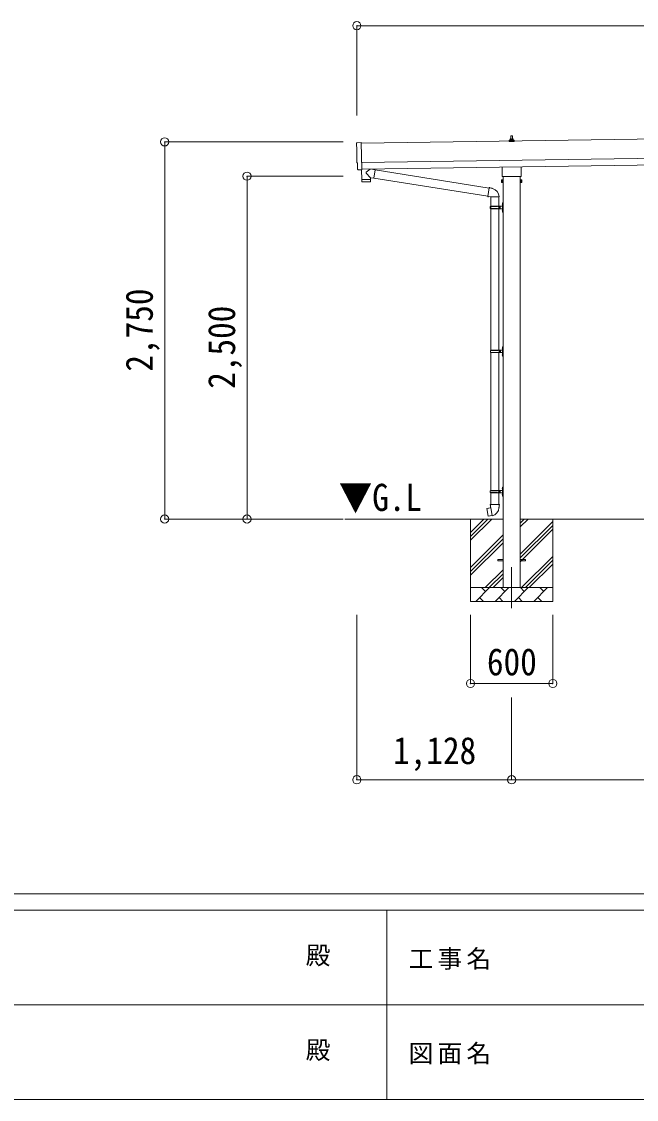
# Model space of a CAD drawing. Units: millimetres at full size, sheet at 1:60. Extents: x -16864 to 16864, y -11640 to 11640.
# Drawn here: x -3560 to 921, y -11640 to -3781 of the extents above; entities that cross this region are included whole.
import ezdxf
from ezdxf.enums import TextEntityAlignment as Align

# ---------------------------------------------------------------- set-up
doc = ezdxf.new("R2010")
doc.units = ezdxf.units.MM
doc.header["$LTSCALE"] = 60
doc.header["$PDMODE"] = 32
doc.header["$PDSIZE"] = 60
doc.linetypes.add('CHAIN1', pattern=[8, 5, -1, 1, -1])
for name, color, linetype, lineweight in [('0-1_Defpoints', 7, 'CHAIN1', 9), ('0-2_TEXT1', 4, 'Continuous', 9), ('0-3_SHAPE', 7, 'Continuous', 9), ('0-7_PARTS2', 7, 'Continuous', 9), ('0-8_TABLE1', 6, 'Continuous', 9), ('0-9_DIM1', 7, 'Continuous', 9), ('F-0', 7, 'Continuous', 9)]:
    doc.layers.add(name, color=color, linetype=linetype, lineweight=lineweight)
doc.styles.add('ＭＳ ゴシック', font='')
doc.styles.get('ＭＳ ゴシック').set_extended_font_data('MS Gothic')

msp = doc.modelspace()

# ---------------------------------------------------------------- linework, layer by layer
at = {"layer": '0-1_Defpoints'}
msp.add_line((11.45, -7758.15), (11.45, -8107.15), dxfattribs=at)
at = {"layer": '0-2_TEXT1'}
for p, q in [((4651.52, -4585.46), (-1083.95, -4667.39)), ((5.76, -4638.89), (6.48, -4615.37)), ((7.48, -4614.39), (16.03, -4614.39)), ((17.03, -4615.37), (17.76, -4638.89)), ((-6.49, -4654.39), (-6.49, -4646.68)), ((30.01, -4654.39), (-6.49, -4654.39)), ((-6.11, -4645.89), (29.63, -4645.89)), ((-5.73, -4645.71), (0.99, -4644.08)), ((1.38, -4643.89), (22.14, -4643.89)), ((1.76, -4643.11), (1.76, -4638.89)), ((2.76, -4638.89), (20.76, -4638.89)), ((21.76, -4643.11), (21.76, -4638.89)), ((29.24, -4645.71), (22.52, -4644.08)), ((30.01, -4654.39), (30.01, -4646.68)), ((-1081.95, -4807.38), (4653.52, -4725.44)), ((-1081.23, -4857.37), (4654.23, -4775.44)), ((-1100.81, -4861.42), (-1107.73, -4861.16)), ((-56.85, -4898.38), (-56.85, -4842.74)), ((79.75, -4840.79), (79.75, -4898.38)), ((-62.55, -4936.65), (-61.79, -4935.34)), ((-62.55, -4936.65), (-62.55, -4953.65)), ((-55.55, -4940.25), (-61.79, -4940.25)), ((-55.55, -4950.06), (-61.79, -4950.06)), ((-58.55, -4907.15), (-58.55, -4901.65)), ((79.39, -4910.65), (-56.48, -4910.65)), ((-51.05, -4910.65), (-51.05, -7908.15)), ((73.95, -7908.15), (73.95, -4910.65)), ((78.45, -4940.25), (84.69, -4940.25)), ((78.45, -4950.06), (84.69, -4950.06)), ((81.45, -4901.65), (81.45, -4907.15)), ((85.45, -4936.65), (84.69, -4935.34)), ((85.45, -4936.65), (85.45, -4953.65)), ((-62.55, -4953.65), (-61.79, -4954.97)), ((-55.55, -4954.97), (-61.79, -4954.97)), ((-53.05, -4954.35), (-55.55, -4954.35)), ((75.95, -4954.35), (78.45, -4954.35)), ((78.45, -4954.97), (84.69, -4954.97)), ((85.45, -4953.65), (84.69, -4954.97)), ((-88.55, -7703.65), (-51.05, -7703.65)), ((-88.55, -7712.65), (-88.55, -7703.65)), ((-88.55, -7703.65), (-51.05, -7703.65)), ((-88.55, -7712.65), (-88.55, -7703.65)), ((-88.55, -7712.65), (-51.05, -7712.65)), ((-88.55, -7712.65), (-51.05, -7712.65)), ((73.95, -7703.65), (111.45, -7703.65)), ((73.95, -7703.65), (111.45, -7703.65)), ((73.95, -7712.65), (111.45, -7712.65)), ((73.95, -7712.65), (111.45, -7712.65)), ((111.45, -7712.65), (111.45, -7703.65)), ((111.45, -7712.65), (111.45, -7703.65))]:
    msp.add_line(p, q, dxfattribs=at)
for points in [[(-1115.56, -4664.41), (-1084.02, -4662.31), (-1081.19, -4860.14)], [(-1110.61, -4858.21), (-1111.29, -4811.18), (-1111.89, -4811.19)], [(-1100.07, -4861.14), (-1099.41, -4860.5), (-1081.18, -4861.14)], [(-55.55, -4954.97), (-55.55, -4935.34), (-61.79, -4935.34)], [(-55.55, -4954.35), (-55.55, -4935.95), (-53.05, -4935.95)], [(78.45, -4954.35), (78.45, -4935.95), (75.95, -4935.95)], [(78.45, -4954.97), (78.45, -4935.34), (84.69, -4935.34)]]:
    msp.add_lwpolyline(points, dxfattribs=at)
for points in [[(-53.05, -4955.65), (-53.05, -4934.65), (-51.05, -4934.65), (-51.05, -4955.65)], [(75.95, -4955.65), (75.95, -4934.65), (73.95, -4934.65), (73.95, -4955.65)]]:
    msp.add_lwpolyline(points, close=True, dxfattribs=at)
for centre, radius, start, end in [((5.84, -4639.53), 4.13, 90, 171.17633), ((7.48, -4615.39), 1, 90, 178.60509), ((15.09, -4638.89), 4.83, 133.60282, 180), ((8.43, -4638.89), 4.83, 0, 46.39718), ((16.03, -4615.39), 1, 1.39491, 90), ((17.67, -4639.53), 4.13, 8.82367, 90), ((-5.49, -4646.68), 1, 103.62699, 180), ((0.76, -4643.11), 1, 283.62699, 0), ((2.76, -4639.89), 1, 90, 180), ((20.76, -4639.89), 1, 0, 90), ((22.76, -4643.11), 1, 180, 256.37301), ((29.01, -4646.68), 1, 0, 76.37301), ((-58.2, -4937.79), 4.34, 145.61575, 214.38425), ((-46.31, -4945.15), 16.24, 162.41205, 197.58795), ((-58.2, -4952.51), 4.34, 145.61575, 214.38425), ((-54.55, -4901.65), 4, 125.09963, 180), ((-54.55, -4907.15), 4, 180, 194.47751), ((-54.55, -4907.15), 4, 194.47751, 241.04498), ((77.45, -4907.15), 4, 298.95502, 345.52249), ((77.45, -4901.65), 4, 0, 54.90037), ((77.45, -4907.15), 4, 345.52249, 0), ((69.21, -4945.15), 16.24, 342.41205, 17.58795), ((81.11, -4937.79), 4.34, 325.61575, 34.38425), ((81.11, -4952.51), 4.34, 325.61575, 34.38425)]:
    msp.add_arc(centre, radius, start, end, dxfattribs=at)
for centre, major_axis, ratio, start_param, end_param in [((-1115.36, -4667.4), (-3, -0.04), 0.99863, 4.7647489, 6.2979817), ((-5879.73, -4805.9), (4762.89, 68.04), 0.99863, 6.2686928, 6.2979817), ((-1111.95, -4806.79), (-4.41, -0.06), 0.99863, 6.2686928, 7.8539816), ((-1107.61, -4858.16), (-2.15, -2.1), 0.9974, 5.5252311, 7.0411395), ((-1100.77, -4860.42), (-0.717, -0.7), 0.9974, 0.7579542, 1.5707963)]:
    msp.add_ellipse(centre, major_axis=major_axis, ratio=ratio, start_param=start_param, end_param=end_param, dxfattribs=at)
at = {"layer": '0-3_SHAPE'}
for p, q in [((-51.05, -7408.15), (-1204.99, -7408.15)), ((-288.55, -7408.15), (-288.55, -8008.15)), ((-288.55, -7506.63), (-190.07, -7408.15)), ((-288.55, -7563.2), (-133.5, -7408.15)), ((-288.55, -7534.92), (-161.78, -7408.15)), ((73.95, -7465.26), (131.06, -7408.15)), ((73.95, -7436.98), (102.78, -7408.15)), ((3148.95, -7408.15), (73.95, -7408.15)), ((73.95, -7663.25), (311.45, -7425.75)), ((73.95, -7691.54), (311.45, -7454.04)), ((311.45, -7408.15), (311.45, -8008.15)), ((-288.55, -7761.19), (-51.05, -7523.69)), ((73.95, -7719.82), (311.45, -7482.32)), ((-288.55, -7789.48), (-51.05, -7551.98)), ((-288.55, -7817.76), (-51.05, -7580.26)), ((83.61, -7908.15), (311.45, -7680.31)), ((-180.95, -7908.15), (-51.05, -7778.25)), ((111.89, -7908.15), (311.45, -7708.59)), ((140.18, -7908.15), (311.45, -7736.88)), ((-152.66, -7908.15), (-51.05, -7806.54)), ((-124.38, -7908.15), (-51.05, -7834.82)), ((-288.55, -7908.15), (311.45, -7908.15)), ((-250.68, -8008.15), (-150.68, -7908.15)), ((-179.23, -7936.71), (-207.79, -7908.15)), ((-109.26, -8008.15), (-9.26, -7908.15)), ((-37.81, -7936.71), (-66.37, -7908.15)), ((32.16, -8008.15), (132.16, -7908.15)), ((103.61, -7936.71), (75.06, -7908.15)), ((173.58, -8008.15), (273.58, -7908.15)), ((245.03, -7936.71), (216.48, -7908.15)), ((311.45, -8008.15), (-288.55, -8008.15)), ((-222.13, -7979.6), (-193.57, -8008.15)), ((-80.71, -7979.6), (-52.15, -8008.15)), ((60.72, -7979.6), (89.27, -8008.15)), ((202.14, -7979.6), (230.69, -8008.15))]:
    msp.add_line(p, q, dxfattribs=at)
at = {"layer": '0-8_TABLE1'}
for p, q in [((-1116.55, -3810.51), (-1116.55, -4464.84)), ((10742.45, -3810.51), (-1116.55, -3810.51)), ((-2516.55, -4657.86), (-1215.85, -4657.86)), ((-2516.55, -4657.86), (-2516.55, -7408.15)), ((-1916.55, -4908.15), (-1215.85, -4908.15)), ((-1916.55, -4908.15), (-1916.55, -7408.15)), ((-2516.55, -7408.15), (-1215.85, -7408.15)), ((-1116.85, -9309.15), (-1116.85, -8107.15)), ((-288.55, -8607.15), (-288.55, -8107.15)), ((311.45, -8607.15), (311.45, -8107.15)), ((-288.55, -8607.15), (311.45, -8607.15)), ((11.45, -9309.15), (11.45, -8709.15)), ((11.45, -9309.15), (-1116.85, -9309.15)), ((3211.45, -9309.15), (11.45, -9309.15))]:
    msp.add_line(p, q, dxfattribs=at)
for p in [(-1116.55, -3810.51), (-2516.55, -4657.86), (-1916.55, -4908.15), (-2516.55, -7408.15), (-1916.55, -7408.15), (-288.55, -8607.15), (311.45, -8607.15), (-1116.85, -9309.15), (11.45, -9309.15)]:
    msp.add_point(p, dxfattribs=at)
at = {"layer": '0-9_DIM1'}
for p, q in [((-1081.19, -4860.14), (-1081.18, -4861.14)), ((-1019.79, -4856.5), (-1047.43, -4879.01)), ((-982.16, -4860.5), (-1008, -4856.33)), ((-982.16, -4860.5), (-992.33, -4923.39)), ((-982.46, -4862.34), (-152.11, -4994.54)), ((-1080.55, -4933.37), (-1080.13, -4946.42)), ((-1019.55, -4948.5), (-1077.09, -4949.32)), ((-1076.06, -4932.31), (-1076.03, -4933.31)), ((-1016.74, -4919.44), (-1047.61, -4886.34)), ((-1021.07, -4931.52), (-1021.07, -4932.52)), ((-1016.74, -4919.44), (-992.33, -4923.39)), ((-1016.74, -4919.44), (-1016.57, -4931.46)), ((-992.03, -4921.57), (-162.53, -5053.64)), ((-162.85, -5055.46), (-157.32, -5024.09)), ((-151.79, -4992.72), (-157.32, -5024.09)), ((-151.79, -4992.72), (-150.65, -4990.74)), ((-150.65, -4990.74), (-147.08, -4991.37)), ((-147.08, -4991.37), (-146.67, -4993.72)), ((-132.16, -4996.54), (-130.47, -4998.17)), ((-130.47, -4998.17), (-128.35, -4998.62)), ((-162.85, -5055.46), (-162.46, -5057.71)), ((-162.85, -5055.46), (-157.7, -5056.27)), ((-162.46, -5057.71), (-158.89, -5058.34)), ((-158.89, -5058.34), (-157.7, -5056.27)), ((-157.7, -5056.27), (-143.1, -5058.59)), ((-143.1, -5058.59), (-140.89, -5057.6)), ((-80.59, -5058), (-141.78, -5058)), ((-141.05, -5058), (-141.05, -5127.29)), ((-81.05, -5058), (-81.05, -5127.29)), ((-56.08, -5108.14), (-55.45, -5108.14)), ((-56.08, -5108.14), (-56.08, -5116.44)), ((-55.45, -5108.14), (-55.45, -5116.44)), ((-55.45, -5108.14), (-55.05, -5108.54)), ((-55.05, -5104.29), (-52.05, -5102.79)), ((-55.05, -5104.29), (-55.05, -5136.29)), ((-55.05, -5108.54), (-55.05, -5116.04)), ((-52.05, -5102.79), (-52.05, -5136.29)), ((-52.05, -5102.79), (-51.05, -5102.79)), ((-51.05, -5102.79), (-51.05, -5136.29)), ((-144.05, -5129.29), (-93.72, -5129.29)), ((-144.05, -5143.29), (-93.72, -5143.29)), ((-143.05, -5127.29), (-57.05, -5127.29)), ((-143.05, -5127.29), (-143.05, -5129.29)), ((-143.05, -5145.29), (-143.05, -5143.29)), ((-143.05, -5145.29), (-57.05, -5145.29)), ((-141.05, -5127.07), (-141.05, -6176.65)), ((-84.05, -5127.29), (-84.05, -5131.79)), ((-84.05, -5131.79), (-82.05, -5131.79)), ((-84.05, -5145.29), (-84.05, -5140.79)), ((-84.05, -5140.79), (-82.05, -5140.79)), ((-82.05, -5131.79), (-82.05, -5136.29)), ((-82.05, -5140.79), (-82.05, -5136.29)), ((-81.05, -5127.07), (-81.05, -6176.65)), ((-76.05, -5127.29), (-76.05, -5136.29)), ((-76.05, -5131.79), (-73.05, -5131.79)), ((-76.05, -5145.29), (-76.05, -5136.29)), ((-76.05, -5140.79), (-73.05, -5140.79)), ((-73.05, -5131.79), (-73.05, -5136.29)), ((-73.05, -5140.79), (-73.05, -5136.29)), ((-57.35, -5110.14), (-55.3, -5111.14)), ((-57.35, -5158.14), (-55.3, -5159.14)), ((-56.08, -5116.44), (-55.45, -5116.44)), ((-56.08, -5156.14), (-55.45, -5156.14)), ((-56.08, -5156.14), (-56.08, -5164.44)), ((-56.08, -5164.44), (-55.45, -5164.44)), ((-55.45, -5116.44), (-55.05, -5116.04)), ((-55.45, -5156.14), (-55.45, -5164.44)), ((-55.45, -5156.14), (-55.05, -5156.54)), ((-55.45, -5164.44), (-55.05, -5164.04)), ((-55.3, -5111.14), (-54.69, -5112.29)), ((-55.3, -5159.14), (-54.69, -5160.29)), ((-55.05, -5168.29), (-55.05, -5136.29)), ((-55.05, -5156.54), (-55.05, -5164.04)), ((-55.05, -5168.29), (-52.05, -5169.79)), ((-52.05, -5169.79), (-52.05, -5136.29)), ((-52.05, -5169.79), (-51.05, -5169.79)), ((-51.05, -5169.79), (-51.05, -5136.29)), ((-141.55, -6178.65), (-91.22, -6178.65)), ((-141.55, -6192.65), (-91.22, -6192.65)), ((-141.05, -6194.65), (-141.05, -7199.15)), ((-140.55, -6176.65), (-140.55, -6178.65)), ((-140.55, -6176.65), (-57.05, -6176.65)), ((-140.55, -6194.65), (-140.55, -6192.65)), ((-140.55, -6194.65), (-57.05, -6194.65)), ((-81.55, -6176.65), (-81.55, -6181.15)), ((-81.55, -6181.15), (-79.55, -6181.15)), ((-81.55, -6194.65), (-81.55, -6190.15)), ((-81.55, -6190.15), (-79.55, -6190.15)), ((-81.05, -6194.65), (-81.05, -7199.15)), ((-79.55, -6181.15), (-79.55, -6185.65)), ((-79.55, -6190.15), (-79.55, -6185.65)), ((-73.55, -6176.65), (-73.55, -6185.65)), ((-73.55, -6181.15), (-70.55, -6181.15)), ((-73.55, -6194.65), (-73.55, -6185.65)), ((-73.55, -6190.15), (-70.55, -6190.15)), ((-70.55, -6181.15), (-70.55, -6185.65)), ((-70.55, -6190.15), (-70.55, -6185.65)), ((-57.35, -6159.51), (-55.3, -6160.5)), ((-57.35, -6207.51), (-55.3, -6208.5)), ((-56.08, -6157.5), (-55.45, -6157.5)), ((-56.08, -6157.5), (-56.08, -6165.8)), ((-56.08, -6165.8), (-55.45, -6165.8)), ((-56.08, -6205.5), (-55.45, -6205.5)), ((-56.08, -6205.5), (-56.08, -6213.8)), ((-55.45, -6157.5), (-55.45, -6165.8)), ((-55.45, -6157.5), (-55.05, -6157.9)), ((-55.45, -6165.8), (-55.05, -6165.4)), ((-55.45, -6205.5), (-55.45, -6213.8)), ((-55.45, -6205.5), (-55.05, -6205.9)), ((-55.3, -6160.5), (-54.69, -6161.65)), ((-55.3, -6208.5), (-54.69, -6209.65)), ((-55.05, -6153.65), (-52.05, -6152.15)), ((-55.05, -6153.65), (-55.05, -6185.65)), ((-55.05, -6157.9), (-55.05, -6165.4)), ((-55.05, -6217.65), (-55.05, -6185.65)), ((-55.05, -6205.9), (-55.05, -6213.4)), ((-52.05, -6152.15), (-52.05, -6185.65)), ((-52.05, -6152.15), (-51.05, -6152.15)), ((-52.05, -6219.15), (-52.05, -6185.65)), ((-51.05, -6152.15), (-51.05, -6185.65)), ((-51.05, -6219.15), (-51.05, -6185.65)), ((-56.08, -6213.8), (-55.45, -6213.8)), ((-55.45, -6213.8), (-55.05, -6213.4)), ((-55.05, -6217.65), (-52.05, -6219.15)), ((-52.05, -6219.15), (-51.05, -6219.15)), ((-144.05, -7201.15), (-93.72, -7201.15)), ((-144.05, -7215.15), (-93.72, -7215.15)), ((-143.05, -7199.15), (-57.05, -7199.15)), ((-143.05, -7199.15), (-143.05, -7201.15)), ((-143.05, -7217.15), (-143.05, -7215.15)), ((-143.05, -7217.15), (-57.05, -7217.15)), ((-141.05, -7217.15), (-141.05, -7302.08)), ((-84.05, -7199.15), (-84.05, -7203.65)), ((-84.05, -7203.65), (-82.05, -7203.65)), ((-84.05, -7217.15), (-84.05, -7212.65)), ((-84.05, -7212.65), (-82.05, -7212.65)), ((-82.05, -7203.65), (-82.05, -7208.15)), ((-82.05, -7212.65), (-82.05, -7208.15)), ((-81.05, -7217.15), (-81.05, -7302.08)), ((-76.05, -7199.15), (-76.05, -7208.15)), ((-76.05, -7203.65), (-73.05, -7203.65)), ((-76.05, -7217.15), (-76.05, -7208.15)), ((-76.05, -7212.65), (-73.05, -7212.65)), ((-73.05, -7203.65), (-73.05, -7208.15)), ((-73.05, -7212.65), (-73.05, -7208.15)), ((-57.35, -7182.01), (-55.3, -7183)), ((-57.35, -7230.01), (-55.3, -7231)), ((-56.08, -7180), (-55.45, -7180)), ((-56.08, -7180), (-56.08, -7188.3)), ((-56.08, -7188.3), (-55.45, -7188.3)), ((-56.08, -7228), (-55.45, -7228)), ((-56.08, -7228), (-56.08, -7236.3)), ((-55.45, -7180), (-55.45, -7188.3)), ((-55.45, -7180), (-55.05, -7180.4)), ((-55.45, -7188.3), (-55.05, -7187.9)), ((-55.45, -7228), (-55.45, -7236.3)), ((-55.45, -7228), (-55.05, -7228.4)), ((-55.3, -7183), (-54.69, -7184.15)), ((-55.05, -7176.15), (-52.05, -7174.65)), ((-55.05, -7176.15), (-55.05, -7208.15)), ((-55.05, -7180.4), (-55.05, -7187.9)), ((-55.05, -7240.15), (-55.05, -7208.15)), ((-55.05, -7228.4), (-55.05, -7235.9)), ((-52.05, -7174.65), (-52.05, -7208.15)), ((-52.05, -7174.65), (-51.05, -7174.65)), ((-52.05, -7241.65), (-52.05, -7208.15)), ((-51.05, -7174.65), (-51.05, -7208.15)), ((-51.05, -7241.65), (-51.05, -7208.15)), ((-142.9, -7302.08), (-145.05, -7302.86)), ((-145.05, -7302.86), (-145.05, -7306.48)), ((-145.05, -7306.48), (-142.81, -7307.3)), ((-142.9, -7302.08), (-111.05, -7302.08)), ((-142.9, -7302.08), (-142.81, -7307.3)), ((-142.81, -7307.3), (-142.55, -7322.08)), ((-79.2, -7302.08), (-111.05, -7302.08)), ((-77.05, -7306.48), (-79.29, -7307.3)), ((-79.2, -7302.08), (-77.05, -7302.86)), ((-77.05, -7302.86), (-77.05, -7306.48)), ((-56.08, -7236.3), (-55.45, -7236.3)), ((-55.45, -7236.3), (-55.05, -7235.9)), ((-55.3, -7231), (-54.69, -7232.15)), ((-55.05, -7240.15), (-52.05, -7241.65)), ((-52.05, -7241.65), (-51.05, -7241.65)), ((-169.51, -7330.53), (-170.32, -7331.7)), ((-170.32, -7331.7), (-160.7, -7386.26)), ((-141.64, -7325.28), (-169.51, -7330.53)), ((-156.77, -7327.93), (-156.98, -7328.17)), ((-146.67, -7385.17), (-146.95, -7385.02)), ((-142.55, -7322.08), (-141.2, -7324.08)), ((-131.28, -7382.58), (-141.42, -7325.1)), ((-141.39, -7324.28), (-141.39, -7324.99)), ((-141.2, -7324.08), (-141.23, -7324.09)), ((-130.98, -7383.34), (-131.22, -7382.68)), ((-80.86, -7324.02), (-80.93, -7326.18)), ((-79.55, -7322.08), (-80.86, -7324.02))]:
    msp.add_line(p, q, dxfattribs=at)
for points in [[(-1081.58, -4861.13), (-1080.56, -4932.37), (-1016.57, -4931.46)], [(-1016.59, -4945.51), (-1016.55, -4932.46), (-1080.55, -4933.37)], [(-151.79, -4992.72), (-146.67, -4993.72), (-132.16, -4996.54)], [(-57.35, -5114.44), (-55.3, -5113.44), (-54.69, -5112.29)], [(-57.35, -5162.44), (-55.3, -5161.44), (-54.69, -5160.29)], [(-57.35, -6163.8), (-55.3, -6162.8), (-54.69, -6161.65)], [(-57.35, -6211.8), (-55.3, -6210.8), (-54.69, -6209.65)], [(-57.35, -7186.3), (-55.3, -7185.3), (-54.69, -7184.15)], [(-79.2, -7302.08), (-79.29, -7307.3), (-79.55, -7322.08)], [(-57.35, -7234.3), (-55.3, -7233.3), (-54.69, -7232.15)], [(-131.55, -7382.48), (-159.54, -7387.08), (-160.7, -7386.26)], [(-154.52, -7327.71), (-154.8, -7327.56), (-156.77, -7327.93)], [(-144.49, -7384.61), (-144.7, -7384.85), (-146.67, -7385.17)]]:
    msp.add_lwpolyline(points, dxfattribs=at)
for centre, radius, start, end in [((-1077.13, -4946.32), 3, 181.81845, 270.86677), ((-1044.12, -4882.75), 5, 131.47396, 225.79244), ((-1019.59, -4945.5), 3, 270.81845, 359.81845), ((-140.89, -5057.6), 60.3, 359.62495, 78), ((-51.75, -5112.29), 6, 136.21765, 223.78235), ((-95.3, -5136.29), 49.25, 171.82876, 180.00002), ((-95.3, -5136.29), 49.25, 180.00002, 188.17127), ((-93.72, -5127.29), 2, 270, 359.99998), ((-93.72, -5145.29), 2, 0.00005, 90.00004), ((-51.75, -5160.29), 6, 136.21765, 223.78235), ((-57.05, -5125.29), 2, 270, 359.99998), ((-57.05, -5147.29), 2, 0.00005, 90.00004), ((-92.8, -6185.65), 49.25, 171.82876, 180.00002), ((-92.8, -6185.65), 49.25, 180.00002, 188.17127), ((-91.22, -6176.65), 2, 270, 359.99998), ((-91.22, -6194.65), 2, 0.00005, 90.00004), ((-51.75, -6161.65), 6, 136.21765, 223.78235), ((-51.75, -6209.65), 6, 136.21765, 223.78235), ((-57.05, -6174.65), 2, 270, 359.99998), ((-57.05, -6196.65), 2, 0.00005, 90.00004), ((-95.3, -7208.15), 49.25, 171.82876, 180.00002), ((-95.3, -7208.15), 49.25, 180.00002, 188.17127), ((-93.72, -7199.15), 2, 270, 359.99998), ((-93.72, -7217.15), 2, 0.00005, 90.00004), ((-51.75, -7184.15), 6, 136.21765, 223.78235), ((-51.75, -7232.15), 6, 136.21765, 223.78235), ((-57.05, -7197.15), 2, 270, 359.99998), ((-57.05, -7219.15), 2, 0.00005, 90.00004), ((-141.69, -7324.99), 0.3, 280.66842, 0), ((-141.19, -7324.28), 0.2, 100, 180), ((-131.5, -7382.78), 0.3, 20, 99.33158), ((-130.79, -7383.27), 0.2, 200, 279.96938), ((-141.2, -7324.08), 60.3, 279.96938, 358)]:
    msp.add_arc(centre, radius, start, end, dxfattribs=at)
at = {"layer": 'F-0', "color": 5, "lineweight": 5}
for p, q in [((-16864.12, -10140), (16015.88, -10140)), ((-16864.12, -10260), (10682.37, -10260)), ((-897.63, -10260), (-897.63, -11640)), ((-6897.63, -10950), (5402.37, -10950)), ((-16864.12, -11640), (16015.88, -11640))]:
    msp.add_line(p, q, dxfattribs=at)

# ---------------------------------------------------------------- texts
at = {"layer": '0-7_PARTS2', "style": 'ＭＳ ゴシック', "width": 0.9}
msp.add_text('▼G.L', height=197.9, dxfattribs=at).set_placement((-1247.72, -7408.44), align=Align.BOTTOM_LEFT)
at = {"layer": '0-8_TABLE1', "color": 7, "style": 'ＭＳ ゴシック', "width": 0.9}
for s, p in [('2,750', (-2544.05, -6333.01)), ('2,500', (-1944.05, -6458.15))]:
    msp.add_text(s, height=197.9, rotation=90, dxfattribs=at).set_placement(p, align=Align.BOTTOM_LEFT)
for s, p in [('600', (-168.55, -8607.15)), ('1,128', (-852.7, -9254.15))]:
    msp.add_text(s, height=197.9, dxfattribs=at).set_placement(p, align=Align.BOTTOM_LEFT)
at = {"layer": 'F-0', "style": 'ＭＳ ゴシック'}
for p in [(-1489.06, -10695), (-1489.06, -11385)]:
    msp.add_text('殿', height=132, dxfattribs=at).set_placement(p, align=Align.BOTTOM_LEFT)
at = {"layer": 'F-0', "char_height": 132, "attachment_point": 7, "style": 'ＭＳ ゴシック'}
for s, insert in [('\\T1.17;工事名', (-739.42, -10695)), ('\\T1.17;図面名', (-739.42, -11385))]:
    msp.add_mtext(s, dxfattribs=dict(at, insert=insert))

doc.saveas('drawing.dxf')
